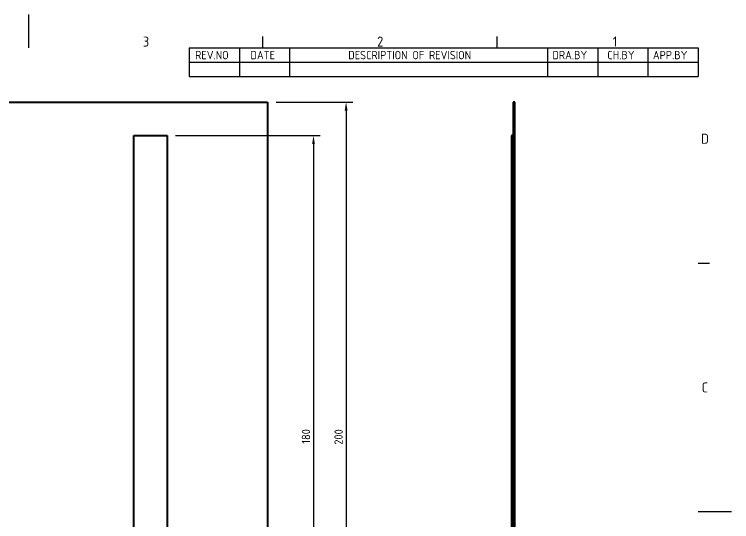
# Model space of a CAD drawing. Header units: millimetres. Extents: x 0 to 420, y 0 to 297.
# Drawn here: x 205.8 to 420, y 145.5 to 297 of the extents above; entities that cross this region are included whole.
import ezdxf

# ---------------------------------------------------------------- set-up
doc = ezdxf.new("R2010")
doc.units = ezdxf.units.MM
doc.layers.get('0').update_dxf_attribs({"color": 3, "lineweight": 25})
for name, color, linetype, lineweight in [('가시적인 것(ISO)', 3, 'Continuous', 40), ('경계(ISO)', 7, 'Continuous', 25), ('기호(ISO)', 5, 'Continuous', 25), ('치수(ISO)', 2, 'Continuous', 25)]:
    doc.layers.add(name, color=color, linetype=linetype, lineweight=lineweight)
doc.styles.add('ISO ProportionalPSTEK', font='isocp.shx')
doc.styles.add('문자 텍스트_PSTEK_POSCO', font='isocp.shx')
doc.styles.add('치수 텍스트_PSTEK_POSCO', font='isocp.shx')
doc.dimstyles.new('치수_PSTEK_POSCO', dxfattribs={"dimtxt": 2.5, "dimasz": 2.5, "dimexe": 2, "dimexo": 2.5, "dimgap": 1, "dimtad": 1, "dimrnd": 1e-08, "dimdsep": 46, "dimtxsty": '치수 텍스트_PSTEK_POSCO', "dimcen": 0.09, "dimdle": 10, "dimclrd": 7, "dimclre": 7, "dimclrt": 2, "dimadec": 1, "dimazin": 2, "dimtfac": 1, "dimtmove": 0, "dimatfit": 3, "dimfxl": 0, "dimtolj": 1, "dimlwd": -1, "dimlwe": -1, "dimarcsym": 0})

# ---------------------------------------------------------------- blocks, each defined once
blk = doc.blocks.new('경계 Default Border')
at = {"layer": '경계(ISO)'}
for p, q in [((280, 287.0000076293945), (280, 290.4000091552734)), ((350, 287.0000076293945), (350, 290.4000091552734)), ((410, 222.7499961853027), (413.4000015258789, 222.7499961853027))]:
    blk.add_line(p, q, dxfattribs=at)
at = {"layer": '경계(ISO)', "flags": 128}
for points in [[(210, 297.0000076293945), (210, 287.0000076293945)], [(420, 148.5000038146973), (410, 148.5000038146973)]]:
    blk.add_lwpolyline(points, dxfattribs=at)
at = {"layer": '경계(ISO)', "color": 2, "char_height": 3.00000011920929, "attachment_point": 7, "style": '문자 텍스트_PSTEK_POSCO'}
for s, insert in [('3', (244.1685395229535, 287.3713945155963)), ('2', (314.127739416884, 287.3713945155963)), ('1', (384.4860661041481, 287.4)), ('D', (410.878270202895, 258.3463944559917)), ('C', (411.0445395201643, 184.0963944559917))]:
    blk.add_mtext(s, dxfattribs=dict(at, insert=insert))
blk = doc.blocks.new('리비전 내역')
at = {"layer": '기호(ISO)'}
for p, q in [((258, 287.0000076293945), (410, 287.0000076293945)), ((258, 287.0000076293945), (258, 282.7200076293945)), ((273, 287.0000076293945), (273, 282.7200076293945)), ((288, 287.0000076293945), (288, 282.7200076293945)), ((365, 287.0000076293945), (365, 282.7200076293945)), ((380, 287.0000076293945), (380, 282.7200076293945)), ((395, 287.0000076293945), (395, 282.7200076293945)), ((410, 287.0000076293945), (410, 282.7200076293945)), ((258, 282.7200076293945), (410, 282.7200076293945)), ((258, 282.7200076293945), (258, 278.4400076293945)), ((273, 282.7200076293945), (273, 278.4400076293945)), ((288, 282.7200076293945), (288, 278.4400076293945)), ((365, 282.7200076293945), (365, 278.4400076293945)), ((380, 282.7200076293945), (380, 278.4400076293945)), ((395, 282.7200076293945), (395, 278.4400076293945)), ((410, 282.7200076293945), (410, 278.4400076293945)), ((258, 278.4400076293945), (410, 278.4400076293945))]:
    blk.add_line(p, q, dxfattribs=at)
at = {"layer": '기호(ISO)', "color": 2, "char_height": 2.5, "attachment_point": 7, "style": 'ISO ProportionalPSTEK'}
for s, insert in [('REV.NO', (259.7871163682308, 283.5831900503393)), ('DATE', (276.3142317728366, 283.5831900503393)), ('DESCRIPTION OF REVISION', (305.5070204333629, 283.5831900503393)), ('DRA.BY', (366.4757339553204, 283.5831900503393)), ('CH.BY', (382.8642915086117, 283.5831900503393)), ('APP.BY', (396.4777339604404, 283.5831900503393))]:
    blk.add_mtext(s, dxfattribs=dict(at, insert=insert))
blk = doc.blocks.new('*D24')
at = {"layer": 'Defpoints', "color": 0}
for p in [(281.4426107769756, 270.7902873120498), (281.4426107769756, 70.79028731204978), (304.8712405308752, 70.79028731204977)]:
    blk.add_point(p, dxfattribs=at)
at = {"layer": '치수(ISO)', "color": 7}
for p, q in [((283.9426107769756, 270.7902873120498), (306.8712405308752, 270.7902873120498)), ((304.8712405308752, 268.2902873120498), (304.8712405308752, 73.29028731204977)), ((283.9426107769756, 70.79028731204978), (306.8712405308752, 70.79028731204977))]:
    blk.add_line(p, q, dxfattribs=at)
for points in [[(304.4545738642086, 268.2902873120498), (305.2879071975419, 268.2902873120498), (304.8712405308752, 270.7902873120498)], [(304.4545738642085, 73.29028731204977), (305.2879071975419, 73.29028731204977), (304.8712405308752, 70.79028731204977)]]:
    blk.add_solid(points, dxfattribs=at)
at = {"layer": '치수(ISO)', "color": 2, "insert": (302.6209944678831, 168.507560934097), "char_height": 2.5, "attachment_point": 4, "rotation": 90, "style": '치수 텍스트_PSTEK_POSCO'}
blk.add_mtext('\\A1;200', dxfattribs=at)
blk = doc.blocks.new('*D25')
at = {"layer": 'Defpoints', "color": 0}
for p in [(251.4426107769756, 260.7902873120497), (251.4426107769756, 80.79028731204978), (295.134468956136, 80.79028731204977)]:
    blk.add_point(p, dxfattribs=at)
at = {"layer": '치수(ISO)', "color": 7}
for p, q in [((253.9426107769756, 260.7902873120497), (297.1344689561361, 260.7902873120497)), ((295.1344689561361, 258.2902873120497), (295.134468956136, 83.29028731204977)), ((253.9426107769756, 80.79028731204978), (297.134468956136, 80.79028731204977))]:
    blk.add_line(p, q, dxfattribs=at)
for points in [[(294.7178022894694, 258.2902873120497), (295.5511356228027, 258.2902873120497), (295.1344689561361, 260.7902873120497)], [(294.7178022894693, 83.29028731204977), (295.5511356228027, 83.29028731204977), (295.134468956136, 80.79028731204977)]]:
    blk.add_solid(points, dxfattribs=at)
at = {"layer": '치수(ISO)', "color": 2, "insert": (292.884468956136, 168.7893030600812), "char_height": 2.5, "attachment_point": 4, "rotation": 90, "style": '치수 텍스트_PSTEK_POSCO'}
blk.add_mtext('\\A1;180', dxfattribs=at)

msp = doc.modelspace()

# ---------------------------------------------------------------- linework, layer by layer
at = {"layer": '가시적인 것(ISO)'}
for p, q in [((31.44261077697557, 270.7902873120498), (281.4426107769756, 270.7902873120498)), ((281.4426107769756, 270.7902873120498), (281.4426107769756, 70.79028731204978)), ((355.2204565255186, 270.7902873120498), (354.7204565255185, 270.7902873120498)), ((354.7204565255185, 270.7902873120498), (354.7204565255185, 70.79028731204978)), ((355.2204565255186, 70.79028731204978), (355.2204565255186, 270.7902873120498)), ((241.4426107769756, 80.79028731204977), (241.4426107769756, 260.7902873120497)), ((241.4426107769756, 260.7902873120497), (251.4426107769756, 260.7902873120497)), ((251.4426107769756, 260.7902873120497), (251.4426107769756, 80.79028731204978)), ((354.2204565255096, 260.7902873120497), (354.2204565255096, 80.79028731204978)), ((354.7204565255096, 260.7902873120497), (354.2204565255096, 260.7902873120497))]:
    msp.add_line(p, q, dxfattribs=at)

# ---------------------------------------------------------------- block references
msp.add_blockref('경계 Default Border', (0, 0))
at = {"layer": '기호(ISO)'}
msp.add_blockref('리비전 내역', (0, 0), dxfattribs=at)

# ---------------------------------------------------------------- dimensions: what is measured, and where the dimension line sits
at = {"layer": '치수(ISO)', "color": 7}
for base, p1, p2, picture, middle in [((304.8712405308752, 70.79028731204977), (281.4426107769756, 270.7902873120498), (281.4426107769756, 70.79028731204978), '*D24', (304.8712405308752, 170.7902873120498)), ((295.134468956136, 80.79028731204977), (251.4426107769756, 260.7902873120497), (251.4426107769756, 80.79028731204978), '*D25', (295.134468956136, 170.7902873120497))]:
    dim = msp.add_linear_dim(base=base, p1=p1, p2=p2, angle=90, dimstyle='치수_PSTEK_POSCO', override={"dimdec": 2, "dimtp": 0, "dimtm": -0, "dimtdec": 2, "dimtofl": 0, "dimatfit": 1}, dxfattribs=at)
    dim.commit()
    dim.dimension.update_dxf_attribs({"geometry": picture, "text_midpoint": middle, "dimtype": 160})

doc.saveas('drawing.dxf')
